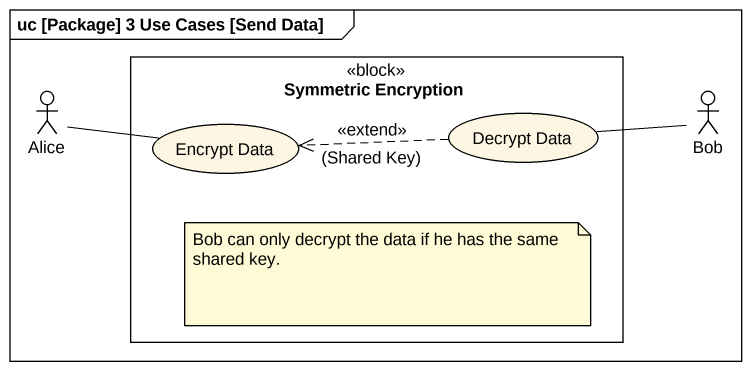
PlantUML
@startuml
mainframe uc [Package] 3 Use Cases [Send Data]
actor Alice
rectangle "Symmetric Encryption" as Symmetric_Encryption <<block>> {
  usecase "Encrypt Data" as Encrypt_Data
  usecase "Decrypt Data" as Decrypt_Data
}
actor Bob
Alice -right- Encrypt_Data
Decrypt_Data -right- Bob
Decrypt_Data .left.> Encrypt_Data : <<extend>>\n(Shared Key)
note as N1
  Bob can only decrypt the data if he has the same shared key.
end note
@enduml
